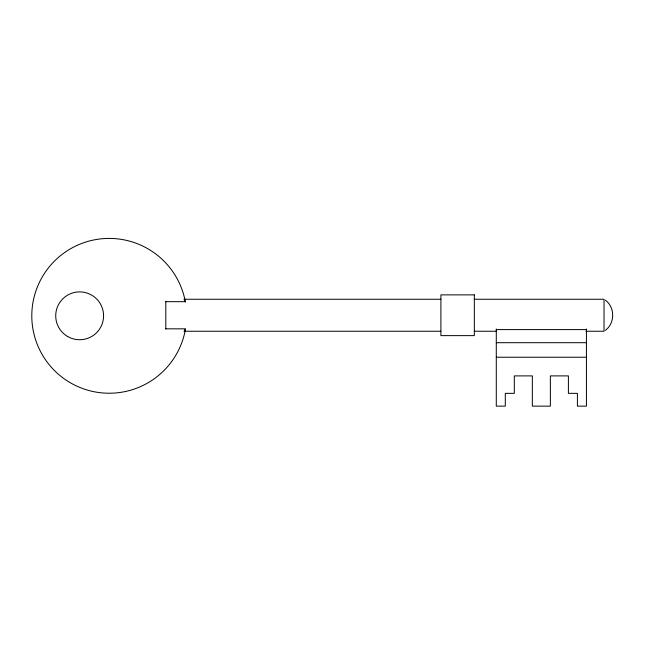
<?xml version="1.0" encoding="UTF-8"?>
<svg xmlns="http://www.w3.org/2000/svg" width="645" height="645" viewBox="0 0 645 645"><rect width="100%" height="100%" fill="white"/><g stroke="black" fill="none" stroke-linecap="round" stroke-linejoin="round"><path stroke-width="0.97" d="M184.438 331.24L185.026 328.829L165.813 328.829M605.324 330.329C615.112 323.33 615.112 307.165 605.324 300.167M183.946 299.256L440.898 299.256M474.333 299.256L604.026 299.256L604.026 331.24L585.926 331.24M165.813 301.675L185.026 301.675L184.325 299.256M496.287 329.587L586.434 329.587M183.946 331.24L440.898 331.24M474.333 331.24L496.457 331.24M496.287 342.697L586.434 342.697M496.287 357.233L586.434 357.233M586.434 328.998L586.434 406.14L577.412 406.14L577.412 393.345L568.398 393.345L568.398 375.898L550.37 375.898L550.37 406.14L532.343 406.14L532.343 375.898L514.315 375.898L514.315 393.345L505.301 393.345L505.301 406.14L496.287 406.14L496.287 328.998M165.813 301.4L165.813 329.103M185.494 328.918A77.408 77.408 0 0 1 66.951 380.679A77.408 77.408 0 0 1 66.403 251.324A77.408 77.408 0 0 1 185.381 302.078M474.333 294.87L440.898 294.87L440.898 335.626L474.333 335.626L474.333 294.87M67.685 336.537A23.93 23.93 0 0 0 103.579 315.816A23.93 23.93 0 0 0 67.685 295.096A23.93 23.93 0 0 0 67.685 336.537"/></g></svg>
